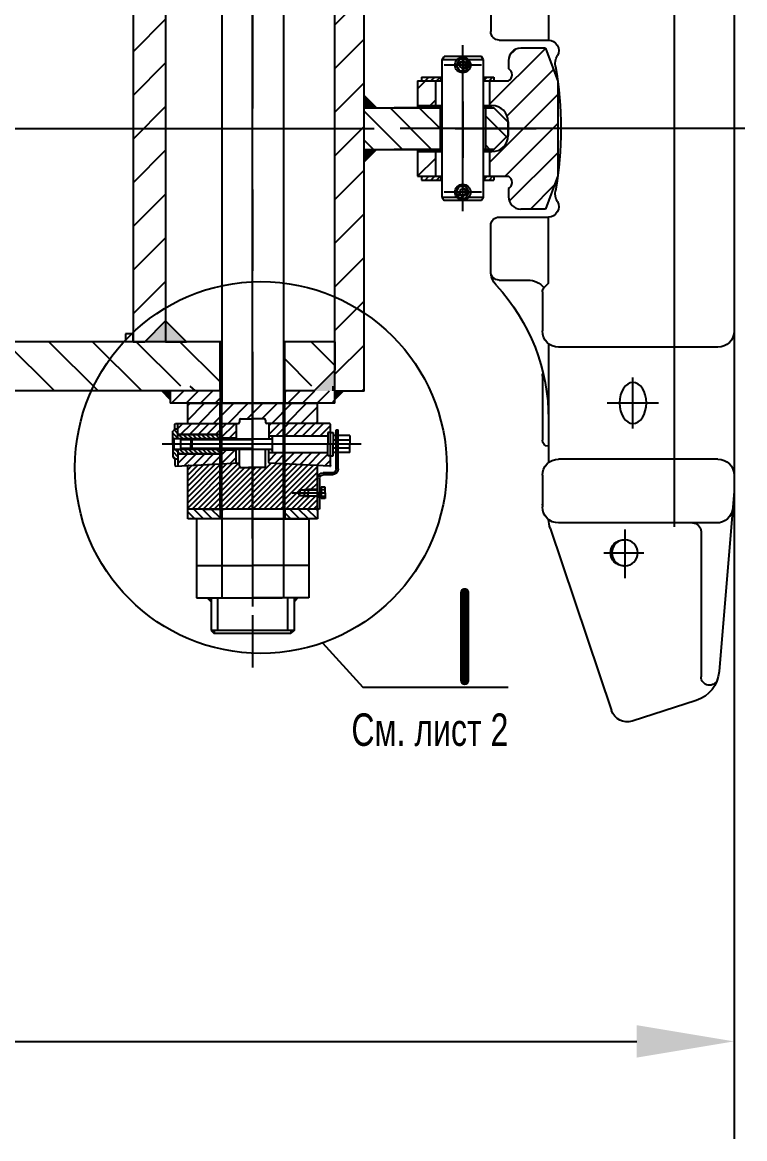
# Model space of a CAD drawing. Header units: millimetres. Extents: x -254 to 20771, y -723 to 14152.
# Drawn here: x 16071 to 17184, y 2645 to 4366 of the extents above; entities that cross this region are included whole.
import ezdxf

# ---------------------------------------------------------------- set-up
doc = ezdxf.new("R2010")
doc.units = ezdxf.units.MM
doc.header["$LTSCALE"] = 500
for name, pattern in [('F', [0.75, 0.5, -0.25]), ('G', [2, 1.25, -0.25, 0.25, -0.25]), ('K', [2.5, 1.25, -0.25, 0.25, -0.25, 0.25, -0.25])]:
    doc.linetypes.add(name, pattern=pattern)
for name, color, linetype in [('01', 7, 'Continuous'), ('02', 1, 'Continuous'), ('04', 2, 'F'), ('05', 4, 'G'), ('07', 6, 'K'), ('08', 1, 'Continuous')]:
    doc.layers.add(name, color=color, linetype=linetype)
doc.styles.get("Standard").update_dxf_attribs({"font": 'isocp', "width": 0.707, "bigfont": 'intecad.shx'})
doc.dimstyles.new('INTE', dxfattribs={"dimscale": 50, "dimtxt": 3.5, "dimasz": 3, "dimexe": 3, "dimexo": 0, "dimgap": 1, "dimtad": 1, "dimdec": 3, "dimdsep": 46, "dimtxsty": 'Standard', "dimcen": 0, "dimclrd": 1, "dimclre": 1, "dimclrt": 3, "dimaunit": 1, "dimadec": 0, "dimazin": 0, "dimtfac": 1, "dimtdec": 3, "dimtmove": 0, "dimatfit": 0, "dimfxl": 1, "dimarcsym": 0})

# ---------------------------------------------------------------- blocks, each defined once
blk = doc.blocks.new('ww www')
at = {"layer": '02', "linetype": 'Continuous'}
h = blk.add_hatch(dxfattribs=at)
h.set_pattern_fill('ANSI31', color=1, scale=15, style=0)
h.paths.add_polyline_path([(14798.8, 10268.3), (14798.8, 10223.3), (15522.8, 10223.3), (15514.9, 10268.3)])
for p, q in [((14798.8, 10268.3), (15477.9, 10268.3)), ((14798.8, 10268.3), (14798.8, 10223.3)), ((15516, 10261.9), (15522.8, 10223.3)), ((14798.8, 10223.3), (15522.8, 10223.3))]:
    blk.add_line(p, q)
blk = doc.blocks.new('dwqwer')
at = {"layer": '02', "linetype": 'Continuous'}
h = blk.add_hatch(dxfattribs=at)
h.set_pattern_fill('ANSI31', color=1, scale=15, style=0)
h.paths.add_polyline_path([(13249.2, 9326.6), (13249.2, 9351.6), (13224.2, 9376.6), (12624.2, 9376.6), (12592.2, 9344.6), (12592.2, 9326.6)])
for p, q in [((12592.2, 9344.6), (12624.2, 9376.6)), ((13224.2, 9376.6), (12624.2, 9376.6)), ((13224.2, 9376.6), (13249.2, 9351.6)), ((13249.2, 9326.6), (13249.2, 9351.6)), ((12592.2, 9326.6), (12592.2, 9344.6)), ((13249.2, 9326.6), (12592.2, 9326.6))]:
    blk.add_line(p, q)
blk = doc.blocks.new('erwtr')
at = {"layer": '02', "linetype": 'Continuous', "ltscale": 0.75}
h = blk.add_hatch(dxfattribs=at)
h.set_pattern_fill('ANSI31', color=1, scale=15, angle=90, style=0)
h.set_pattern_definition([(45, (18586.69, -3455.853), (33.67596, -33.67596), [])])
h.paths.add_polyline_path([(10444, 4781.1), (10444, 4858.1), (10488, 4858.1), (10512.5, 4833.6), (10512.5, 4781.1)])
h.paths.add_polyline_path([(10444, 4681.1), (10512.5, 4681.1), (10512.5, 4607.1), (10520, 4607.1), (10520, 4458.1), (10444, 4458.1)])
h.paths.add_polyline_path([(10444, 4458.1), (10520, 4458.1), (10520, 4169.3), (10512.5, 4169.3), (10512.5, 4095.3), (10444, 4095.3)])
h.paths.add_polyline_path([(10444, 3995.3), (10512.5, 3995.3), (10512.5, 3921.3), (10520, 3921.3), (10520, 3702.1), (10495, 3677.1), (10463, 3677.1), (10444, 3696.1)])
blk = doc.blocks.new('etrttrd')
at = {"layer": '02'}
for points in [[(10976.1, 6762.1), (10989.1, 6749.1), (10976.1, 6749.1)], [(10976.1, 6482.1), (10989.1, 6495.1), (10976.1, 6495.1)], [(10976.1, 6076.4), (10989.1, 6063.4), (10976.1, 6063.4)], [(10976.1, 5796.4), (10989.1, 5809.4), (10976.1, 5809.4)]]:
    blk.add_hatch(color=256, dxfattribs=at).paths.add_polyline_path(points)
h = blk.add_hatch(dxfattribs=at)
h.set_pattern_fill('ANSI31', color=256, scale=5, style=0)
h.set_pattern_definition([(135, (16406.954, -68.102), (11.22532, 11.22532), [])])
h.paths.add_polyline_path([(10976.1, 6717.1), (10976.1, 6729), (10995.1, 6724.3), (10995.1, 6672.1), (10976.1, 6672.1)])
h.paths.add_polyline_path([(10976.1, 6749.1), (10995.1, 6749.1), (10995.1, 6724.3), (10976.1, 6729)])
h.paths.add_polyline_path([(10976.1, 6572.1), (10995.1, 6572.1), (10995.1, 6495.1), (10976.1, 6495.1)])
h = blk.add_hatch(dxfattribs=at)
h.set_pattern_fill('ANSI31', color=256, scale=5, style=0)
h.set_pattern_definition([(135, (16406.954, -753.802), (11.22532, 11.22532), [])])
h.paths.add_polyline_path([(10976.1, 6031.4), (10976.1, 6043.3), (10995.1, 6038.6), (10995.1, 5986.4), (10976.1, 5986.4)])
h.paths.add_polyline_path([(10976.1, 6063.4), (10995.1, 6063.4), (10995.1, 6038.6), (10976.1, 6043.3)])
h.paths.add_polyline_path([(10976.1, 5886.4), (10995.1, 5886.4), (10995.1, 5809.4), (10976.1, 5809.4)])
at = {"layer": '01', "color": 7, "linetype": 'Continuous'}
for p, q in [((10995.1, 6749.1), (10976.1, 6749.1)), ((10976.1, 6495.1), (10995.1, 6495.1)), ((10995.1, 6063.4), (10976.1, 6063.4))]:
    blk.add_line(p, q, dxfattribs=at)
at = {"layer": '01', "color": 7, "linetype": 'Continuous', "ltscale": 0.75}
for p, q in [((10995.1, 6749.1), (10995.1, 6495.1)), ((10995.1, 6063.4), (10995.1, 5809.4))]:
    blk.add_line(p, q, dxfattribs=at)
at = {"layer": '01'}
blk.add_line((10995.1, 5809.4), (10976.1, 5809.4), dxfattribs=at)
at = {"layer": '02'}
for p, q in [((10989.1, 6749.1), (10976.1, 6762.1)), ((10989.1, 6495.1), (10976.1, 6482.1)), ((10989.1, 6063.4), (10976.1, 6076.4)), ((10989.1, 5809.4), (10976.1, 5796.4))]:
    blk.add_line(p, q, dxfattribs=at)
blk = doc.blocks.new('etgrtgrtr')
at = {"layer": '01', "color": 7, "linetype": 'Continuous'}
for p, q in [((13798, 1497.8), (13858, 1497.8)), ((13798, 1494.8), (13858, 1494.8))]:
    blk.add_line(p, q, dxfattribs=at)
at = {"layer": '01'}
for p, q in [((13858, 1494.8), (13858, 1497.8)), ((13789, 1488.8), (13789, 1474.8)), ((13792, 1488.8), (13792, 1474.8)), ((13736, 1468.8), (13736, 1465.8)), ((13783, 1468.8), (13736, 1468.8)), ((13736, 1465.8), (13783, 1465.8))]:
    blk.add_line(p, q, dxfattribs=at)
for centre, radius, start, end in [((13798, 1488.8), 9, 90, 180), ((13798, 1488.8), 6, 90, 180), ((13783, 1474.8), 6, 270, 0), ((13783, 1474.8), 9, 270, 0)]:
    blk.add_arc(centre, radius, start, end, dxfattribs=at)
at = {"layer": '05', "color": 4, "linetype": 'G'}
for p, q in [((13836, 1512.4), (13836, 1486.4)), ((13761, 1452.6), (13761, 1475.5))]:
    blk.add_line(p, q, dxfattribs=at)
blk = doc.blocks.new('*U57')
at = {"layer": '01'}
for p, q in [((-7.7, 2.6), (-7.7, 0)), ((0, 2.6), (-7.7, 2.6)), ((-7.7, 0), (0, 0)), ((0, 0), (-1.5, 2.6)), ((0, 2.6), (1.5, 0)), ((0, 2.6), (7.7, 2.6)), ((7.7, 0), (0, 0)), ((7.7, 2.6), (7.7, 0))]:
    blk.add_line(p, q, dxfattribs=at)
at = {"layer": '05'}
blk.add_line((0, 4.7), (0, -2.1), dxfattribs=at)
blk = doc.blocks.new('ergertg')
at = {"layer": '02', "linetype": 'Continuous'}
h = blk.add_hatch(dxfattribs=at)
h.set_pattern_fill('ANSI31', color=1, scale=3, style=0)
h.set_pattern_definition([(135, (13771.895, 2181.4195), (6.7352, 6.7352), [])])
h.paths.add_polyline_path([(13566.7, 2653.7), (13571.7, 2653.7), (13571.7, 2657.7), (13586.7, 2657.7), (13587.7, 2656.7), (13583, 2563.7), (13582.5, 2563.2), (13582, 2562.7), (13567.7, 2562.7), (13566.7, 2563.7)])
h.paths.add_polyline_path([(13521.7, 2656.7), (13522.7, 2657.7), (13535.7, 2657.7), (13535.7, 2653.7), (13540.7, 2653.7), (13540.7, 2598.8), (13538.9, 2562.7), (13522.7, 2562.7), (13521.7, 2563.7)])
h.paths.add_polyline_path([(13540.7, 2598.8), (13540.7, 2563.7), (13539.7, 2562.7), (13538.9, 2562.7)])
h = blk.add_hatch(dxfattribs=at)
h.set_pattern_fill('ANSI31', color=1, scale=5, style=0)
h.set_pattern_definition([(135, (13893.227, 2406.885), (11.2253, 11.2253), [])])
h.paths.add_polyline_path([(13490.7, 2537.7), (13514.7, 2537.7), (13514.7, 2555.7, -0.414214), (13516.7, 2557.7), (13519.7, 2557.7, 0.414214), (13521.7, 2559.7), (13521.7, 2637.7), (13490.7, 2637.7)])
h.paths.add_polyline_path([(13514.7, 2537.7), (13490.7, 2537.7), (13490.7, 2437.7), (13521.7, 2437.7), (13521.7, 2515.7, 0.414214), (13519.7, 2517.7), (13516.7, 2517.7, -0.414214), (13514.7, 2519.7)])
at = {"layer": '02'}
h = blk.add_hatch(dxfattribs=at)
h.set_pattern_fill('_USER', color=256, scale=6, angle=45, style=0, pattern_type=0)
h.set_pattern_definition([(135, (13969.705, 1878.8396), (4.24264, 4.24264), [])])
h.paths.add_polyline_path([(13583.8, 2495.7), (13651.8, 2495.7), (13653.8, 2493.7), (13653.8, 2437.7), (13588.7, 2437.7), (13586.6, 2439.7)])
edge = h.paths.add_edge_path()
edge.add_line((13582.7, 2517.7), (13587.7, 2517.7))
edge.add_ellipse((13587.7, 2519.7), major_axis=(-1.41, 1.41), ratio=1, start_angle=135, end_angle=225)
edge.add_line((13589.7, 2519.7), (13589.7, 2537.7))
edge.add_line((13589.7, 2537.7), (13651.8, 2537.7))
edge.add_line((13651.8, 2537.7), (13651.8, 2495.7))
edge.add_line((13651.8, 2495.7), (13583.8, 2495.7))
edge.add_line((13583.8, 2495.7), (13582.7, 2517.7))
edge = h.paths.add_edge_path()
edge.add_ellipse((13587.7, 2555.7), major_axis=(1.41, 1.41), ratio=1, start_angle=315, end_angle=405)
edge.add_line((13587.7, 2557.7), (13582.7, 2557.7))
edge.add_line((13582.7, 2557.7), (13583.8, 2579.7))
edge.add_line((13583.8, 2579.7), (13651.8, 2579.7))
edge.add_line((13651.8, 2579.7), (13651.8, 2537.7))
edge.add_line((13651.8, 2537.7), (13589.7, 2537.7))
edge.add_line((13589.7, 2537.7), (13589.7, 2555.7))
h.paths.add_polyline_path([(13586.6, 2635.7), (13588.7, 2637.7), (13623.7, 2637.7), (13623.7, 2617.7), (13624.2, 2617.7), (13624.2, 2610.6), (13628.7, 2607.7), (13633.2, 2610.6), (13633.2, 2617.7), (13633.7, 2617.7), (13633.7, 2637.7), (13653.8, 2637.7), (13653.8, 2581.7), (13651.8, 2579.7), (13583.8, 2579.7)])
h.paths.add_polyline_path([(13633.2, 2637.7), (13633.7, 2637.7), (13633.7, 2617.7), (13633.2, 2617.7)], flags=17)
h.paths.add_polyline_path([(13623.7, 2637.7), (13624.2, 2637.7), (13624.2, 2617.7), (13623.7, 2617.7)], flags=16)
h.paths.add_polyline_path([(13651.8, 2579.7), (13653.8, 2581.7), (13653.8, 2537.7), (13651.8, 2537.7)])
h.paths.add_polyline_path([(13651.8, 2537.7), (13653.8, 2537.7), (13653.8, 2493.7), (13651.8, 2495.7)])
at = {"layer": '02', "linetype": 'Continuous'}
h = blk.add_hatch(dxfattribs=at)
h.set_pattern_fill('LINE', color=1, scale=3, angle=45, style=0)
h.set_pattern_definition([(135, (13745.205, 2045.196), (6.7352, 6.7352), [])])
h.paths.add_polyline_path([(13567.7, 2487.7), (13562.7, 2487.7), (13562.7, 2511.7), (13563.7, 2512.7), (13582, 2512.7), (13583, 2511.7), (13587.5, 2422.7), (13568.7, 2422.7), (13568.7, 2486.7, 0.414214)])
h.paths.add_polyline_path([(13521.7, 2511.7), (13522.7, 2512.7), (13543.7, 2512.7), (13544.7, 2511.7), (13544.7, 2487.7), (13539.7, 2487.7, 0.414214), (13538.7, 2486.7), (13538.7, 2422.7), (13521.7, 2422.7)])
blk.add_line((13545.7, 2537.7), (13561.7, 2537.7))
at = {"layer": '01'}
for p, q in [((13540.6, 2687.7), (13540.6, 2669.7)), ((13547.6, 2687.7), (13547.6, 2669.7)), ((13559.9, 2687.7), (13559.9, 2669.7)), ((13566.8, 2687.7), (13566.8, 2669.7)), ((13540.6, 2666.7), (13540.6, 2661.7)), ((13547.6, 2666.7), (13547.6, 2661.7)), ((13559.9, 2666.7), (13559.9, 2661.7)), ((13566.8, 2666.7), (13566.8, 2661.7)), ((13587.7, 2656.7), (13583, 2563.7)), ((13587.7, 2656.7), (13586.7, 2657.7)), ((13628.7, 2649.7), (13619.8, 2649.7)), ((13619.8, 2649.7), (13619.8, 2643.3)), ((13619.8, 2643.3), (13628.7, 2643.3)), ((13623.7, 2643.3), (13623.7, 2649.7)), ((13628.7, 2649.7), (13637.6, 2649.7)), ((13637.6, 2643.3), (13628.7, 2643.3)), ((13633.7, 2643.3), (13633.7, 2649.7)), ((13637.6, 2649.7), (13637.6, 2643.3)), ((13623.7, 2623.3), (13628.7, 2623.3)), ((13623.7, 2617.7), (13628.7, 2617.7)), ((13624.2, 2617.7), (13624.2, 2623.3)), ((13624.2, 2610.6), (13624.2, 2617.7)), ((13633.7, 2623.3), (13628.7, 2623.3)), ((13633.7, 2617.7), (13628.7, 2617.7)), ((13633.2, 2623.3), (13633.2, 2617.7)), ((13633.2, 2617.7), (13633.2, 2610.6)), ((13624.2, 2610.6), (13628.7, 2607.7)), ((13624.2, 2610.6), (13628.7, 2610.6)), ((13633.2, 2610.6), (13628.7, 2607.7)), ((13633.2, 2610.6), (13628.7, 2610.6)), ((13540.7, 2567.7), (13553.7, 2567.7)), ((13553.7, 2567.7), (13566.7, 2567.7)), ((13583, 2563.7), (13582, 2562.7)), ((13545.7, 2537.7), (13561.7, 2537.7)), ((13582, 2512.7), (13583, 2511.7)), ((13587.7, 2418.7), (13582.7, 2517.7)), ((13561.7, 2444.7), (13545.7, 2444.7)), ((13547.7, 2442.7), (13545.7, 2444.7)), ((13559.7, 2442.7), (13561.7, 2444.7)), ((13545.7, 2426.7), (13561.7, 2426.7)), ((13547.7, 2442.7), (13553.7, 2442.7)), ((13559.7, 2442.7), (13553.7, 2442.7)), ((13545.7, 2422.7), (13521.7, 2422.7)), ((13522.7, 2417.7), (13521.7, 2418.7)), ((13530.7, 2417.7), (13522.7, 2417.7)), ((13530.7, 2417.7), (13533.7, 2414.7)), ((13553.7, 2414.7), (13533.7, 2414.7)), ((13543.7, 2414.7), (13545.7, 2416.7)), ((13561.7, 2416.7), (13545.7, 2416.7)), ((13553.7, 2414.7), (13573.7, 2414.7)), ((13561.7, 2422.7), (13587.5, 2422.7)), ((13561.7, 2416.7), (13563.7, 2414.7)), ((13573.7, 2414.7), (13576.7, 2417.7)), ((13576.7, 2417.7), (13586.7, 2417.7)), ((13586.7, 2417.7), (13587.7, 2418.7))]:
    blk.add_line(p, q, dxfattribs=at)
at = {"layer": '01', "color": 7, "linetype": 'Continuous'}
for p, q in [((13540.6, 2687.7), (13553.7, 2687.7)), ((13566.8, 2687.7), (13553.7, 2687.7)), ((13522.7, 2657.7), (13521.7, 2656.7)), ((13521.7, 2656.7), (13521.7, 2563.7)), ((13553.7, 2657.7), (13522.7, 2657.7)), ((13535.7, 2661.7), (13553.7, 2661.7)), ((13535.7, 2657.7), (13535.7, 2661.7)), ((13535.7, 2657.7), (13535.7, 2653.7)), ((13535.7, 2657.7), (13535.7, 2653.7)), ((13535.7, 2653.7), (13553.7, 2653.7)), ((13535.7, 2653.7), (13553.7, 2653.7)), ((13540.7, 2562.7), (13540.7, 2653.7)), ((13540.7, 2567.7), (13540.7, 2652.7)), ((13571.7, 2661.7), (13553.7, 2661.7)), ((13586.7, 2657.7), (13553.7, 2657.7)), ((13571.7, 2653.7), (13553.7, 2653.7)), ((13571.7, 2653.7), (13553.7, 2653.7)), ((13566.7, 2562.7), (13566.7, 2653.7)), ((13566.7, 2567.7), (13566.7, 2652.7)), ((13571.7, 2657.7), (13571.7, 2661.7)), ((13571.7, 2657.7), (13571.7, 2653.7)), ((13571.7, 2657.7), (13571.7, 2653.7)), ((13490.7, 2437.7), (13490.7, 2637.7)), ((13521.7, 2637.7), (13490.7, 2637.7)), ((13521.7, 2637.7), (13521.7, 2559.7)), ((13653.7, 2637.7), (13586.7, 2637.7)), ((13623.7, 2637.7), (13623.7, 2623.3)), ((13633.7, 2637.7), (13633.7, 2623.3)), ((13653.7, 2637.7), (13653.7, 2537.7)), ((13545.7, 2444.7), (13545.7, 2565.7)), ((13561.7, 2565.7), (13561.7, 2444.7)), ((13514.7, 2555.7), (13514.7, 2537.7)), ((13516.7, 2557.7), (13519.7, 2557.7)), ((13522.7, 2562.7), (13521.7, 2563.7)), ((13522.7, 2562.7), (13545.7, 2562.7)), ((13582, 2562.7), (13561.7, 2562.7)), ((13587.7, 2557.7), (13561.7, 2557.7)), ((13589.7, 2555.7), (13589.7, 2537.7)), ((13514.7, 2519.7), (13514.7, 2537.7)), ((13589.7, 2519.7), (13589.7, 2537.7)), ((13653.7, 2537.7), (13653.7, 2437.7)), ((13516.7, 2517.7), (13519.7, 2517.7)), ((13521.7, 2437.7), (13521.7, 2515.7)), ((13522.7, 2512.7), (13521.7, 2511.7)), ((13522.7, 2512.7), (13545.7, 2512.7)), ((13544.7, 2512.7), (13544.7, 2487.7)), ((13587.7, 2517.7), (13561.7, 2517.7)), ((13582, 2512.7), (13561.7, 2512.7)), ((13562.7, 2512.7), (13562.7, 2487.7)), ((13521.7, 2418.7), (13521.7, 2511.7)), ((13539.7, 2487.7), (13538.7, 2486.7)), ((13538.7, 2486.7), (13538.7, 2423.7)), ((13538.7, 2423.7), (13538.7, 2486.7)), ((13539.7, 2487.7), (13553.7, 2487.7)), ((13539.7, 2487.7), (13553.7, 2487.7)), ((13547.1, 2485.7), (13547.1, 2426.7)), ((13567.7, 2487.7), (13553.7, 2487.7)), ((13567.7, 2487.7), (13553.7, 2487.7)), ((13560.3, 2485.7), (13560.3, 2426.7)), ((13567.7, 2487.7), (13568.7, 2486.7)), ((13568.7, 2486.7), (13568.7, 2423.7)), ((13568.7, 2423.7), (13568.7, 2486.7)), ((13653.7, 2464.1), (13653.7, 2493.7)), ((13521.7, 2437.7), (13490.7, 2437.7)), ((13545.7, 2426.7), (13545.7, 2416.7)), ((13561.7, 2426.7), (13561.7, 2416.7)), ((13653.7, 2437.7), (13586.7, 2437.7)), ((13530.7, 2422.7), (13530.7, 2417.7)), ((13537.7, 2422.7), (13530.7, 2422.7)), ((13569.7, 2422.7), (13576.7, 2422.7)), ((13576.7, 2422.7), (13576.7, 2417.7))]:
    blk.add_line(p, q, dxfattribs=at)
for centre, radius, start, end in [((13539.7, 2652.7), 1, 0, 90), ((13567.7, 2652.7), 1, 90, 180), ((13516.7, 2555.7), 2, 90, 180), ((13519.7, 2559.7), 2, 270, 0), ((13587.7, 2555.7), 2, 0, 90), ((13516.7, 2519.7), 2, 180, 270), ((13519.7, 2515.7), 2, 0, 90), ((13587.7, 2519.7), 2, 270, 0), ((13539.7, 2486.7), 1, 90, 180), ((13567.7, 2486.7), 1, 0, 90), ((13537.7, 2423.7), 1, 270, 0), ((13569.7, 2423.7), 1, 180, 270)]:
    blk.add_arc(centre, radius, start, end, dxfattribs=at)
at = {"layer": '01'}
for centre, start, end in [((13543.7, 2565.7), 0, 90), ((13563.7, 2565.7), 90, 180)]:
    blk.add_arc(centre, 2, start, end, dxfattribs=at)
at = {"layer": '02'}
for p, q in [((13586.7, 2657.7), (13587.7, 2657.7)), ((13587.7, 2656.7), (13587.7, 2657.7)), ((13582, 2562.7), (13583, 2562.7)), ((13583, 2563.7), (13583, 2562.7)), ((13547.1, 2537.7), (13547.1, 2443.3)), ((13560.3, 2537.7), (13560.3, 2443.3)), ((13538.7, 2480.4), (13545.6, 2487.2)), ((13538.7, 2473.3), (13545.7, 2480.3)), ((13545.7, 2480.3), (13547.1, 2481.7)), ((13560.3, 2480.7), (13561.7, 2482.1)), ((13561.7, 2482.1), (13567.3, 2487.7)), ((13561.7, 2475.1), (13568.7, 2482.1)), ((13538.7, 2466.2), (13545.7, 2473.2)), ((13538.7, 2459.1), (13545.7, 2466.1)), ((13545.7, 2473.2), (13547.1, 2474.6)), ((13545.7, 2466.1), (13547.1, 2467.5)), ((13560.3, 2473.7), (13561.7, 2475.1)), ((13560.3, 2466.6), (13561.7, 2468)), ((13561.7, 2468), (13568.7, 2475)), ((13561.7, 2460.9), (13568.7, 2467.9)), ((13538.7, 2452.1), (13545.7, 2459.1)), ((13538.7, 2445), (13545.7, 2452)), ((13538.7, 2437.9), (13545.7, 2444.9)), ((13545.7, 2459.1), (13547.1, 2460.5)), ((13545.7, 2452), (13547.1, 2453.4)), ((13545.7, 2444.9), (13547.1, 2446.3)), ((13560.3, 2459.5), (13561.7, 2460.9)), ((13560.3, 2452.5), (13561.7, 2453.9)), ((13560.3, 2445.4), (13561.7, 2446.8)), ((13561.7, 2453.9), (13568.7, 2460.9)), ((13561.7, 2446.8), (13568.7, 2453.8)), ((13561.7, 2439.7), (13568.7, 2446.7)), ((13538.7, 2430.9), (13545.7, 2437.9)), ((13538.7, 2423.8), (13545.7, 2430.8)), ((13545.7, 2437.9), (13547.1, 2439.3)), ((13545.7, 2430.8), (13547.1, 2432.2)), ((13560.3, 2438.3), (13561.7, 2439.7)), ((13560.3, 2431.3), (13561.7, 2432.6)), ((13561.7, 2432.6), (13568.7, 2439.6)), ((13561.7, 2425.6), (13568.7, 2432.6)), ((13586.6, 2439.7), (13586.7, 2437.7)), ((13531.7, 2416.7), (13537.6, 2422.7)), ((13536.7, 2414.7), (13545.7, 2423.7)), ((13543.8, 2414.7), (13545.7, 2416.6)), ((13561.7, 2418.5), (13568.7, 2425.5)), ((13565, 2414.7), (13573, 2422.7)), ((13572.1, 2414.7), (13576.7, 2419.4))]:
    blk.add_line(p, q, dxfattribs=at)
at = {"layer": '02', "color": 1, "linetype": 'Continuous'}
for p, q in [((13624.2, 2623.3), (13624.2, 2637.7)), ((13633.2, 2623.3), (13633.2, 2637.7)), ((13623.7, 2617.7), (13623.7, 2623.3)), ((13633.7, 2617.7), (13633.7, 2623.3)), ((13545.7, 2487.1), (13545.7, 2426.7)), ((13561.7, 2487.1), (13561.7, 2426.7))]:
    blk.add_line(p, q, dxfattribs=at)
at = {"layer": '05', "color": 4, "linetype": 'G'}
for p, q in [((13553.7, 2705.2), (13553.7, 2398.3)), ((13628.7, 2598.9), (13628.7, 2648.4)), ((13699.3, 2537.7), (13480.7, 2537.7))]:
    blk.add_line(p, q, dxfattribs=at)
at = {"layer": '05'}
blk.add_line((13466.7, 2537.7), (13560.3, 2537.7), dxfattribs=at)
at = {"layer": '08', "color": 1}
blk.add_line((13589.7, 2550.5), (13589.7, 2531.7), dxfattribs=at)
blk.add_blockref('*U57', (13628.7, 2640.7))
at = {"layer": '05', "color": 4, "linetype": 'G', "xscale": -1}
blk.add_blockref('etgrtgrtr', (27389.8, 1171.9), dxfattribs=at)
blk = doc.blocks.new('df rghf')
at = {"layer": '02', "linetype": 'Continuous'}
for points in [[(8847.4, 5874.6), (8841.4, 5880.6), (8841.4, 5874.6)], [(8891.4, 5874.6), (8891.4, 5869.6), (8896.4, 5869.6)], [(8896.4, 5751.6), (8891.4, 5751.6), (8891.4, 5746.6)], [(8847.4, 5746.6), (8841.4, 5740.6), (8841.4, 5746.6)]]:
    blk.add_hatch(color=1, dxfattribs=at).paths.add_polyline_path(points)
blk.add_line((8841.4, 5764.8), (8841.4, 5856.4))
blk.add_line((8841.4, 5764.8), (8841.4, 5856.4))
at = {"layer": '01'}
for p, q in [((8791.4, 5897.2), (8791.4, 5810.6)), ((8791.4, 5897.2), (8841.4, 5897.2)), ((8841.4, 5897.2), (8841.4, 5810.6)), ((8841.4, 5874.6), (8891.4, 5874.6)), ((8891.4, 5874.6), (8891.4, 5746.6)), ((8891.4, 5869.6), (8896.4, 5869.6)), ((8896.4, 5869.6), (8896.4, 5751.6)), ((8791.4, 5724), (8791.4, 5810.6)), ((8841.4, 5724), (8841.4, 5810.6)), ((8891.4, 5751.6), (8896.4, 5751.6)), ((8841.4, 5746.6), (8891.4, 5746.6)), ((8791.4, 5724), (8841.4, 5724))]:
    blk.add_line(p, q, dxfattribs=at)
at = {"layer": '02', "color": 1, "linetype": 'Continuous'}
for p, q in [((8841.4, 5880.6), (8847.4, 5874.6)), ((8891.4, 5874.6), (8896.4, 5869.6)), ((8891.4, 5746.6), (8896.4, 5751.6)), ((8841.4, 5740.6), (8847.4, 5746.6))]:
    blk.add_line(p, q, dxfattribs=at)
at = {"layer": '04', "color": 2, "linetype": 'F'}
for p, q in [((8841.4, 5864.6), (8891.4, 5864.6)), ((8841.4, 5756.6), (8891.4, 5756.6))]:
    blk.add_line(p, q, dxfattribs=at)
blk = doc.blocks.new('tyrrtyrt')
at = {"layer": '01'}
for p, q in [((9982.7, 2904.9), (10053, 2904.9)), ((10066, 2891.9), (10066, 2816.2)), ((10339, 2891.9), (10339, 2816.2)), ((10422.3, 2904.9), (10352, 2904.9)), ((10436, 2891.9), (10436, 2847.9)), ((10440.6, 2815.9), (10448.1, 2823)), ((10454.2, 2825.4), (10514.5, 2825.4)), ((10584, 2825.4), (10683, 2825.4)), ((10737, 2825.4), (10785.5, 2825.4)), ((10534.1, 2815.9), (10717.4, 2815.9)), ((10692, 2816.4), (10692, 2815.9)), ((10818.4, 2813.3), (11099.6, 2719)), ((10539.5, 2554.9), (10539.5, 2800.4)), ((10836.5, 2700.4), (10836.5, 2698.4)), ((10876.5, 2700.4), (10876.5, 2698.4)), ((11083.9, 2588.3), (11115.8, 2687)), ((10823.5, 2580.9), (11047.6, 2580.9)), ((10761.5, 2529.9), (11039.6, 2553.1)), ((9643.5, 2529.9), (10761.5, 2529.9))]:
    blk.add_line(p, q, dxfattribs=at)
at = {"layer": '01', "color": 7, "linetype": 'Continuous'}
for p, q in [((9964.4, 2815.9), (10066, 2815.9)), ((10440.6, 2815.9), (10339, 2815.9)), ((10712, 2554.9), (10712, 2800.4)), ((10810.5, 2557), (10810.5, 2800.4))]:
    blk.add_line(p, q, dxfattribs=at)
at = {"layer": '01'}
blk.add_circle((10856.5, 2698.4), 20, dxfattribs=at)
for centre, radius, start, end in [((10053, 2891.9), 13, 0, 90), ((10352, 2891.9), 13, 90, 180), ((10422.3, 2872.9), 32, 47.3837, 90), ((10423, 2891.9), 13, 0, 90), ((10650.5, 3120.9), 305, 227.3837, 270), ((10468, 2847.9), 32, 180, 231.3701), ((10454.2, 2816.4), 9, 90, 133.432), ((10514.5, 2800.4), 25, 0, 90), ((10584, 2816.4), 9, 90, 119.166), ((10683, 2816.4), 9, 0, 90), ((10737, 2800.4), 25, 90, 180), ((10785.5, 2800.4), 25, 0, 90), ((10082, 2816.2), 16, 180, 299.664), ((10102.3, 2780.6), 25, 80.1197, 119.664), ((10202.5, 3355.9), 559, 260.1197, 279.8803), ((10302.7, 2780.6), 25, 60.336, 99.8803), ((10323, 2816.2), 16, 240.336, 0), ((10802.2, 2764.9), 51, 71.459, 86.6169), ((10856.5, 2700.4), 20, 0, 180), ((11091.5, 2694.8), 25.5, 342.121, 71.459), ((10823.5, 2593.9), 13, 180, 270), ((11035.4, 2603.9), 51, 274.7636, 342.121), ((11047.6, 2567.9), 13, 288.6646, 90), ((10514.5, 2554.9), 25, 270, 0), ((10737, 2554.9), 25, 180, 270), ((10785.5, 2557), 25, 274.7636, 0)]:
    blk.add_arc(centre, radius, start, end, dxfattribs=at)
blk.add_ellipse((10625.5, 2685.9), major_axis=(31.7, 0), ratio=0.653543, dxfattribs=at)
at = {"layer": '02', "color": 1, "linetype": 'Continuous'}
blk.add_line((10782.7, 2825.3), (10781.3, 2825.7), dxfattribs=at)
at = {"layer": '05', "color": 4, "linetype": 'G'}
for p, q in [((10202.5, 2513.6), (10202.5, 2837.5)), ((10856.5, 2730.7), (10856.5, 2669.3)), ((10820.6, 2698.4), (10895.4, 2698.4))]:
    blk.add_line(p, q, dxfattribs=at)
at = {"layer": '05'}
for p, q in [((10625.5, 2725.4), (10625.5, 2646.4)), ((10665, 2685.9), (10586, 2685.9))]:
    blk.add_line(p, q, dxfattribs=at)
blk = doc.blocks.new('*U307')
at = {"layer": '01'}
for p, q in [((0, 10), (-9, 4.8)), ((-9, 4.8), (-9, 0)), ((-9, -4.8), (-9, 0)), ((9, 4.8), (0, 10)), ((9, 0), (9, 4.8)), ((0, -10), (-9, -4.8)), ((9, -4.8), (0, -10)), ((9, 0), (9, -4.8))]:
    blk.add_line(p, q, dxfattribs=at)
blk.add_circle((0, 0), 4.8, dxfattribs=at)
at = {"layer": '02'}
blk.add_arc((0, 0), 6, 266.5577, 182.6113, dxfattribs=at)
at = {"layer": '05'}
for p, q in [((9.6, 0), (-9.8, 0)), ((0, 10.6), (0, -10.5))]:
    blk.add_line(p, q, dxfattribs=at)
blk = doc.blocks.new('*D320')
at = {"layer": '08', "color": 1, "lineweight": -2}
for p, q in [((14514.2, 3667.4), (14514.2, 2644.7)), ((17167.8, 3667.4), (17167.8, 2644.7)), ((14664.2, 2794.7), (17017.8, 2794.7))]:
    blk.add_line(p, q, dxfattribs=at)
at = {"layer": '08', "color": 1}
for points in [[(14664.2, 2819.7), (14664.2, 2769.7), (14514.2, 2794.7)], [(17017.8, 2819.7), (17017.8, 2769.7), (17167.8, 2794.7)]]:
    blk.add_solid(points, dxfattribs=at)
at = {"layer": 'Defpoints', "color": 0}
for p in [(14514.2, 3667.4), (17167.8, 3667.4), (17167.8, 2794.7)]:
    blk.add_point(p, dxfattribs=at)
at = {"layer": '08', "color": 3, "insert": (15841, 2932.2), "char_height": 175, "attachment_point": 5}
blk.add_mtext('2654', dxfattribs=at)

msp = doc.modelspace()

# ---------------------------------------------------------------- hatches: boundary and pattern name
at = {"layer": '02', "linetype": 'Continuous'}
h = msp.add_hatch(dxfattribs=at)
h.set_pattern_fill('ANSI31', color=1, scale=10, style=0)
h.set_pattern_definition([(45, (1759.48, 1690.335), (-22.45064, 22.45064), [])])
h.paths.add_polyline_path([(16708.0895, 4275.3686), (16680.0295, 4275.3686), (16680.0295, 4237.3686), (16708.0895, 4237.3686)])
h.paths.add_polyline_path([(16680.0295, 4128.3686), (16708.0895, 4128.3686), (16708.0895, 4166.3686), (16680.0295, 4166.3686)])
h.paths.add_polyline_path([(16794.6595, 4166.3686), (16791.0895, 4166.3686), (16791.0895, 4128.3686), (16797.5895, 4128.3686), (16809.377, 4128.3686, -1), (16820.0295, 4109.3686), (16820.0295, 4096.8686, 0.414213562), (16839.0295, 4077.8686), (16877.0295, 4077.8686), (16896.0295, 4128.8686), (16896.0295, 4201.8686), (16819.6595, 4201.8686), (16819.6595, 4191.8686), (16819.6595, 4191.3686, -0.414213562)])
h.paths.add_polyline_path([(16819.6595, 4212.3686), (16819.6595, 4201.8686), (16896.0295, 4201.8686), (16896.0295, 4274.8686), (16877.0295, 4325.8686), (16839.0295, 4325.8686, 0.414213562), (16820.0295, 4306.8686), (16820.0295, 4294.3686, -1), (16809.377, 4275.3686), (16791.0895, 4275.3686), (16791.0895, 4237.3686), (16794.6595, 4237.3686, -0.414213562)])
h = msp.add_hatch(dxfattribs=at)
h.set_pattern_fill('ANSI31', color=1, scale=2, style=0)
h.set_pattern_definition([(45, (16251.2315, 5478.537), (-4.490128, 4.490128), [])])
h.paths.add_polyline_path([(16797.5895, 4275.3686), (16797.5895, 4281.3686), (16783.0895, 4281.3686), (16783.0895, 4275.3686)])
h.paths.add_polyline_path([(16686.0895, 4281.3686), (16686.0895, 4275.3686), (16716.0895, 4275.3686), (16716.0895, 4281.3686)])
at = {"layer": '02'}
for points in [[(16616.6595, 4233.8686), (16597.6595, 4233.8686), (16597.6595, 4252.8686)], [(16616.6595, 4169.8686), (16597.6595, 4169.8686), (16597.6595, 4150.8686)]]:
    msp.add_hatch(color=256, dxfattribs=at).paths.add_polyline_path(points)
at = {"layer": '02', "linetype": 'Continuous'}
h = msp.add_hatch(dxfattribs=at)
h.set_pattern_fill('ANSI31', color=1, scale=10, angle=90, style=0)
h.set_pattern_definition([(135, (1759.48, 1690.335), (-22.45064, -22.45064), [])])
h.paths.add_polyline_path([(16597.6595, 4201.8686), (16597.6595, 4169.8686), (16714.6595, 4169.8686), (16714.6595, 4201.8686), (16653.3387, 4201.8686)])
h.paths.add_polyline_path([(16714.6595, 4201.8686), (16714.6595, 4233.8686), (16644.0404, 4233.8686), (16597.6595, 4233.8686), (16597.6595, 4201.8686)])
h.paths.add_polyline_path([(16819.6595, 4201.8686), (16819.6595, 4211.8686), (16797.6595, 4233.8686), (16784.6595, 4233.8686), (16784.6595, 4201.8686)])
h.paths.add_polyline_path([(16784.6595, 4169.8686), (16797.6595, 4169.8686), (16819.6595, 4191.8686), (16819.6595, 4201.8686), (16784.6595, 4201.8686)])
h = msp.add_hatch(dxfattribs=at)
h.set_pattern_fill('ANSI31', color=1, scale=2, style=0)
h.set_pattern_definition([(45, (16251.2315, 5325.537), (-4.490128, 4.490128), [])])
h.paths.add_polyline_path([(16797.5895, 4122.3686), (16797.5895, 4128.3686), (16783.0895, 4128.3686), (16783.0895, 4122.3686)])
h.paths.add_polyline_path([(16686.0895, 4128.3686), (16686.0895, 4122.3686), (16716.0895, 4122.3686), (16716.0895, 4128.3686)])
at = {"layer": '02'}
h = msp.add_hatch(color=256, dxfattribs=at)
h.paths.add_polyline_path([(16323.6595, 3873.3686), (16291.6595, 3873.3686), (16291.6595, 3905.3686)])
h.paths.add_polyline_path([(16291.6595, 3905.3686), (16291.6595, 3873.3686), (16259.6595, 3873.3686)])
h = msp.add_hatch(color=256, dxfattribs=at)
h.paths.add_polyline_path([(16552.6595, 3829.3686), (16552.6595, 3797.3686), (16549.6595, 3797.3686), (16549.6595, 3804.8686), (16528.1595, 3804.8686)])
h.paths.add_polyline_path([(16549.6595, 3804.8686), (16549.6595, 3797.3686), (16520.6595, 3797.3686), (16528.1595, 3804.8686)])
at = {"layer": '02', "linetype": 'Continuous'}
h = msp.add_hatch(dxfattribs=at)
h.set_pattern_fill('ANSI31', color=1, scale=3, angle=-90, style=0)
h.set_pattern_definition([(315, (11694.59, 14317.379), (6.735192, 6.735192), [])])
h.paths.add_polyline_path([(16512.2583, 3600.3227), (16525.6595, 3600.3227), (16525.6595, 3615.3687), (16475.6595, 3615.3687), (16475.6595, 3600.3227)])
h.paths.add_polyline_path([(16375.6595, 3600.3227), (16375.6595, 3615.3687), (16325.6595, 3615.3687), (16325.6595, 3600.3227)])

# ---------------------------------------------------------------- linework, layer by layer
for p, q in [((16877.0295, 4325.8686), (16839.0295, 4325.8686)), ((16877.0295, 4325.8686), (16896.0295, 4274.8686)), ((16717.8395, 4095.8686), (16717.8395, 4307.8686)), ((16781.3395, 4095.8686), (16781.3395, 4307.8686)), ((16820.0295, 4306.8686), (16820.0295, 4294.3686)), ((16680.0295, 4275.3686), (16680.0295, 4233.8686)), ((16680.0295, 4275.3686), (16717.8395, 4275.3686)), ((16686.0895, 4281.3686), (16717.8395, 4281.3686)), ((16686.0895, 4281.3686), (16686.0895, 4275.3686)), ((16686.0895, 4275.3686), (16717.8395, 4275.3686)), ((16708.0895, 4237.3686), (16708.0895, 4275.3686)), ((16781.3395, 4281.3686), (16797.5895, 4281.3686)), ((16781.3395, 4275.3686), (16820.0295, 4275.3686)), ((16781.3395, 4275.3686), (16797.5895, 4275.3686)), ((16791.0895, 4275.3686), (16791.0895, 4237.3686)), ((16797.5895, 4281.3686), (16797.5895, 4275.3686)), ((16896.0295, 4274.8686), (16896.0295, 4128.8686)), ((16680.0295, 4237.3686), (16717.8395, 4237.3686)), ((16781.3395, 4237.3686), (16794.6595, 4237.3686)), ((16819.6595, 4212.3686), (16819.6595, 4191.3686)), ((16819.6595, 4211.8686), (16819.6595, 4191.8686)), ((16680.0295, 4169.8686), (16680.0295, 4128.3686)), ((16680.0295, 4166.3686), (16717.8395, 4166.3686)), ((16708.0895, 4128.3686), (16708.0895, 4166.3686)), ((16781.3395, 4166.3686), (16794.6595, 4166.3686)), ((16791.0895, 4166.3686), (16791.0895, 4128.3686)), ((16680.0295, 4128.3686), (16717.8395, 4128.3686)), ((16686.0895, 4128.3686), (16717.8395, 4128.3686)), ((16686.0895, 4128.3686), (16686.0895, 4122.3686)), ((16686.0895, 4122.3686), (16717.8395, 4122.3686)), ((16781.3395, 4128.3686), (16820.0295, 4128.3686)), ((16781.3395, 4128.3686), (16797.5895, 4128.3686)), ((16781.3395, 4122.3686), (16797.5895, 4122.3686)), ((16797.5895, 4128.3686), (16797.5895, 4122.3686)), ((16896.0295, 4128.8686), (16877.0295, 4077.8686)), ((16820.0295, 4109.3686), (16820.0295, 4096.8686)), ((16877.0295, 4077.8686), (16839.0295, 4077.8686)), ((16552.6595, 3873.3686), (16552.6595, 3829.3686)), ((16552.6595, 3829.3686), (16520.6595, 3797.3686)), ((16375.6595, 3615.3687), (16375.6595, 3600.3687)), ((16475.6595, 3615.3687), (16475.6595, 3600.3687))]:
    msp.add_line(p, q)
for centre in [(16749.5895, 4299.8686), (16749.5895, 4103.8686)]:
    msp.add_circle(centre, 12)
for centre, radius, start, end in [((16839.0295, 4306.8686), 19, 90, 180), ((16814.7033, 4284.8686), 10.8912, 299.2776132, 60.7223868), ((16794.6595, 4212.3686), 25, 0, 90), ((16794.6595, 4191.3686), 25, 270, 0), ((16814.7033, 4118.8686), 10.8912, 299.2776132, 60.7223868), ((16839.0295, 4096.8686), 19, 180, 270)]:
    msp.add_arc(centre, radius, start, end)
at = {"layer": '01', "color": 7, "linetype": 'Continuous'}
for p, q in [((16378.1595, 4845.3687), (16378.1595, 3778.3686)), ((16473.1595, 4845.3687), (16473.1595, 3778.3686)), ((16716.0895, 4281.3686), (16716.0895, 4275.3686)), ((16783.0895, 4281.3686), (16783.0895, 4275.3686)), ((16597.6595, 4233.8686), (16717.8395, 4233.8686)), ((16714.6595, 4233.8686), (16714.6595, 4169.8686)), ((16781.3395, 4233.8686), (16797.6595, 4233.8686)), ((16784.6595, 4233.8686), (16784.6595, 4169.8686)), ((16819.6595, 4211.8686), (16797.6595, 4233.8686)), ((16819.6595, 4191.8686), (16797.6595, 4169.8686)), ((16597.6595, 4169.8686), (16717.8395, 4169.8686)), ((16781.3395, 4169.8686), (16797.6595, 4169.8686)), ((16716.0895, 4128.3686), (16716.0895, 4122.3686)), ((16783.0895, 4128.3686), (16783.0895, 4122.3686)), ((16378.1595, 3873.3686), (15787.3595, 3873.3686)), ((16552.6595, 3873.3686), (16473.1595, 3873.3686)), ((16549.6595, 3797.3686), (16549.6595, 3804.8686)), ((16378.1595, 3797.3686), (15787.3595, 3797.3686)), ((16520.6595, 3797.3686), (16473.1595, 3797.3686)), ((16378.1595, 3615.3687), (16378.1595, 3478.3687)), ((16473.1595, 3615.3687), (16473.1595, 3478.3687)), ((16378.1595, 3600.3687), (16378.1595, 3528.3687)), ((16473.1595, 3600.3687), (16473.1595, 3528.3687))]:
    msp.add_line(p, q, dxfattribs=at)
at = {"layer": '01'}
for p, q in [((17076.0457, 3588.1587), (17076.0457, 4707.9861)), ((16717.8395, 4307.8686), (16720.7263, 4312.8686)), ((16740.6453, 4307.8686), (16717.8395, 4307.8686)), ((16778.4528, 4312.8686), (16720.7263, 4312.8686)), ((16781.3395, 4307.8686), (16758.5338, 4307.8686)), ((16781.3395, 4307.8686), (16778.4528, 4312.8686)), ((16819.6595, 4211.8686), (16797.6595, 4233.8686)), ((16819.6595, 4191.8686), (16819.6595, 4211.8686)), ((16797.6595, 4169.8686), (16819.6595, 4191.8686)), ((16740.6453, 4095.8686), (16717.8395, 4095.8686)), ((16717.8395, 4095.8686), (16720.7263, 4090.8686)), ((16778.4528, 4090.8686), (16720.7263, 4090.8686)), ((16781.3395, 4095.8686), (16758.5338, 4095.8686)), ((16781.3395, 4095.8686), (16778.4528, 4090.8686)), ((16229.6595, 3885.3686), (16229.6595, 3873.3686)), ((16241.6595, 3885.3686), (16229.6595, 3885.3686)), ((16241.6595, 3873.3686), (16241.6595, 3885.3686)), ((16375.6595, 3797.3686), (16375.6595, 3873.3686)), ((16475.6595, 3797.3686), (16475.6595, 3873.3686)), ((16325.6595, 3600.3687), (16325.6595, 3615.3687)), ((16525.6595, 3615.3227), (16525.6595, 3600.3687)), ((16525.6595, 3600.3687), (16325.6595, 3600.3687)), ((16339.0608, 3600.3687), (16339.0608, 3528.3687)), ((16425.6595, 3600.3687), (16339.0608, 3600.3687)), ((16425.6595, 3600.3687), (16512.2583, 3600.3687)), ((16512.2583, 3600.3687), (16512.2583, 3528.3687))]:
    msp.add_line(p, q, dxfattribs=at)
at = {"layer": '02'}
for p, q in [((16616.6595, 4233.8686), (16597.6595, 4252.8686)), ((16616.6595, 4169.8686), (16597.6595, 4150.8686)), ((16323.6595, 3873.3686), (16291.6595, 3905.3686)), ((16291.6595, 3905.3686), (16291.6595, 3873.3686)), ((16291.6595, 3873.3686), (16323.6595, 3873.3686)), ((16329.0182, 3804.8686), (16337.4267, 3797.3686)), ((16533.3145, 3408.9157), (16595.6656, 3340.6981)), ((16595.6656, 3340.6981), (16819.5349, 3340.6981))]:
    msp.add_line(p, q, dxfattribs=at)
msp.add_circle((16438.5082, 3679.3686), 286.5886, dxfattribs=at)
at = {"layer": '04', "color": 2, "linetype": 'F'}
for p, q in [((16375.6595, 3797.3686), (16375.6595, 3778.3686)), ((16475.6595, 3797.3686), (16475.6595, 3778.3686)), ((16375.6595, 3615.3687), (16375.6595, 3778.3686)), ((16378.1595, 3615.3687), (16378.1595, 3778.3686)), ((16473.1595, 3615.3687), (16473.1595, 3778.3686)), ((16475.6595, 3615.3687), (16475.6595, 3778.3686))]:
    msp.add_line(p, q, dxfattribs=at)
at = {"layer": '05', "color": 4, "linetype": 'G'}
for p, q in [((16425.6595, 4857.7848), (16425.6595, 3465.1776)), ((16425.6595, 3764.5996), (16425.6595, 4685.7231)), ((16749.5895, 4074.5637), (16749.5895, 4330.5006)), ((16749.5895, 4307.4454), (16749.5895, 4291.4689)), ((16778.4528, 4299.8686), (16720.7263, 4299.8686)), ((16749.5895, 4266.7281), (16749.5895, 4289.3585)), ((16749.5895, 4116.5731), (16749.5895, 4287.0959)), ((16749.6595, 4243.8958), (16749.6595, 4156.6503)), ((14987.938, 4201.8686), (16883.3639, 4201.8686)), ((16923.9334, 4201.8686), (16653.3387, 4201.8686)), ((16749.5895, 4113.7281), (16749.5895, 4136.3585)), ((16778.4528, 4103.8686), (16720.7263, 4103.8686))]:
    msp.add_line(p, q, dxfattribs=at)
at = {"layer": '05'}
for p, q in [((16425.6595, 3604.5295), (16425.6595, 3524.162)), ((16425.6595, 3451.6215), (16425.6595, 3371.208))]:
    msp.add_line(p, q, dxfattribs=at)
at = {"layer": '07', "color": 6, "linetype": 'K'}
for p, q in [((16717.8395, 4233.8686), (16644.0404, 4233.8686)), ((16797.6595, 4233.8686), (16781.3395, 4233.8686)), ((16717.8395, 4169.8686), (16644.0404, 4169.8686)), ((16797.6595, 4169.8686), (16781.3395, 4169.8686))]:
    msp.add_line(p, q, dxfattribs=at)

# ---------------------------------------------------------------- block references
at = {"xscale": -1}
for name, p, rotation in [('tyrrtyrt', (19697.7502, 14404.3623), 90), ('*U307', (16749.5895, 4299.8686), 270)]:
    msp.add_blockref(name, p, dxfattribs=dict(at, rotation=rotation))
at = {"rotation": 270}
msp.add_blockref('*U307', (16749.5895, 4103.8686), dxfattribs=at)
at = {"layer": '01', "extrusion": (0, 0, -1), "zscale": -1, "rotation": 90}
for name, p in [('dwqwer', (-6915.062, -8718.8808)), ('ww www', (-6329.3917, -11001.4582))]:
    msp.add_blockref(name, p, dxfattribs=at)
at = {"layer": '01', "rotation": 270}
for name, p in [('erwtr', (11694.59, 14317.3788)), ('etrttrd', (9803.5966, 14773.5176)), ('df rghf', (10615.055, 12319.7599))]:
    msp.add_blockref(name, p, dxfattribs=at)
at = {"layer": '02', "rotation": 270}
msp.add_blockref('ergertg', (13887.9607, 17269.0929), dxfattribs=at)

# ---------------------------------------------------------------- texts
at = {"layer": '01', "attachment_point": 1}
for s, insert, char_height in [('{\\W1;\\C3;I}', (16730.8721, 3493.7753), 150), ('{\\fArial|b0|i0|c204|p34;\\C3;См. лист 2}', (16577.9919, 3300.294), 50)]:
    msp.add_mtext(s, dxfattribs=dict(at, insert=insert, char_height=char_height))

# ---------------------------------------------------------------- dimensions: what is measured, and where the dimension line sits
at = {"layer": '08'}
dim = msp.add_linear_dim(base=(17167.8166, 2794.7217), p1=(14514.1595, 3667.3686), p2=(17167.8166, 3667.3686), text='2654', dimstyle='INTE', dxfattribs=at)
dim.commit()
dim.dimension.update_dxf_attribs({"geometry": '*D320', "text_midpoint": (15840.9881, 2932.2389)})

doc.saveas('drawing.dxf')
